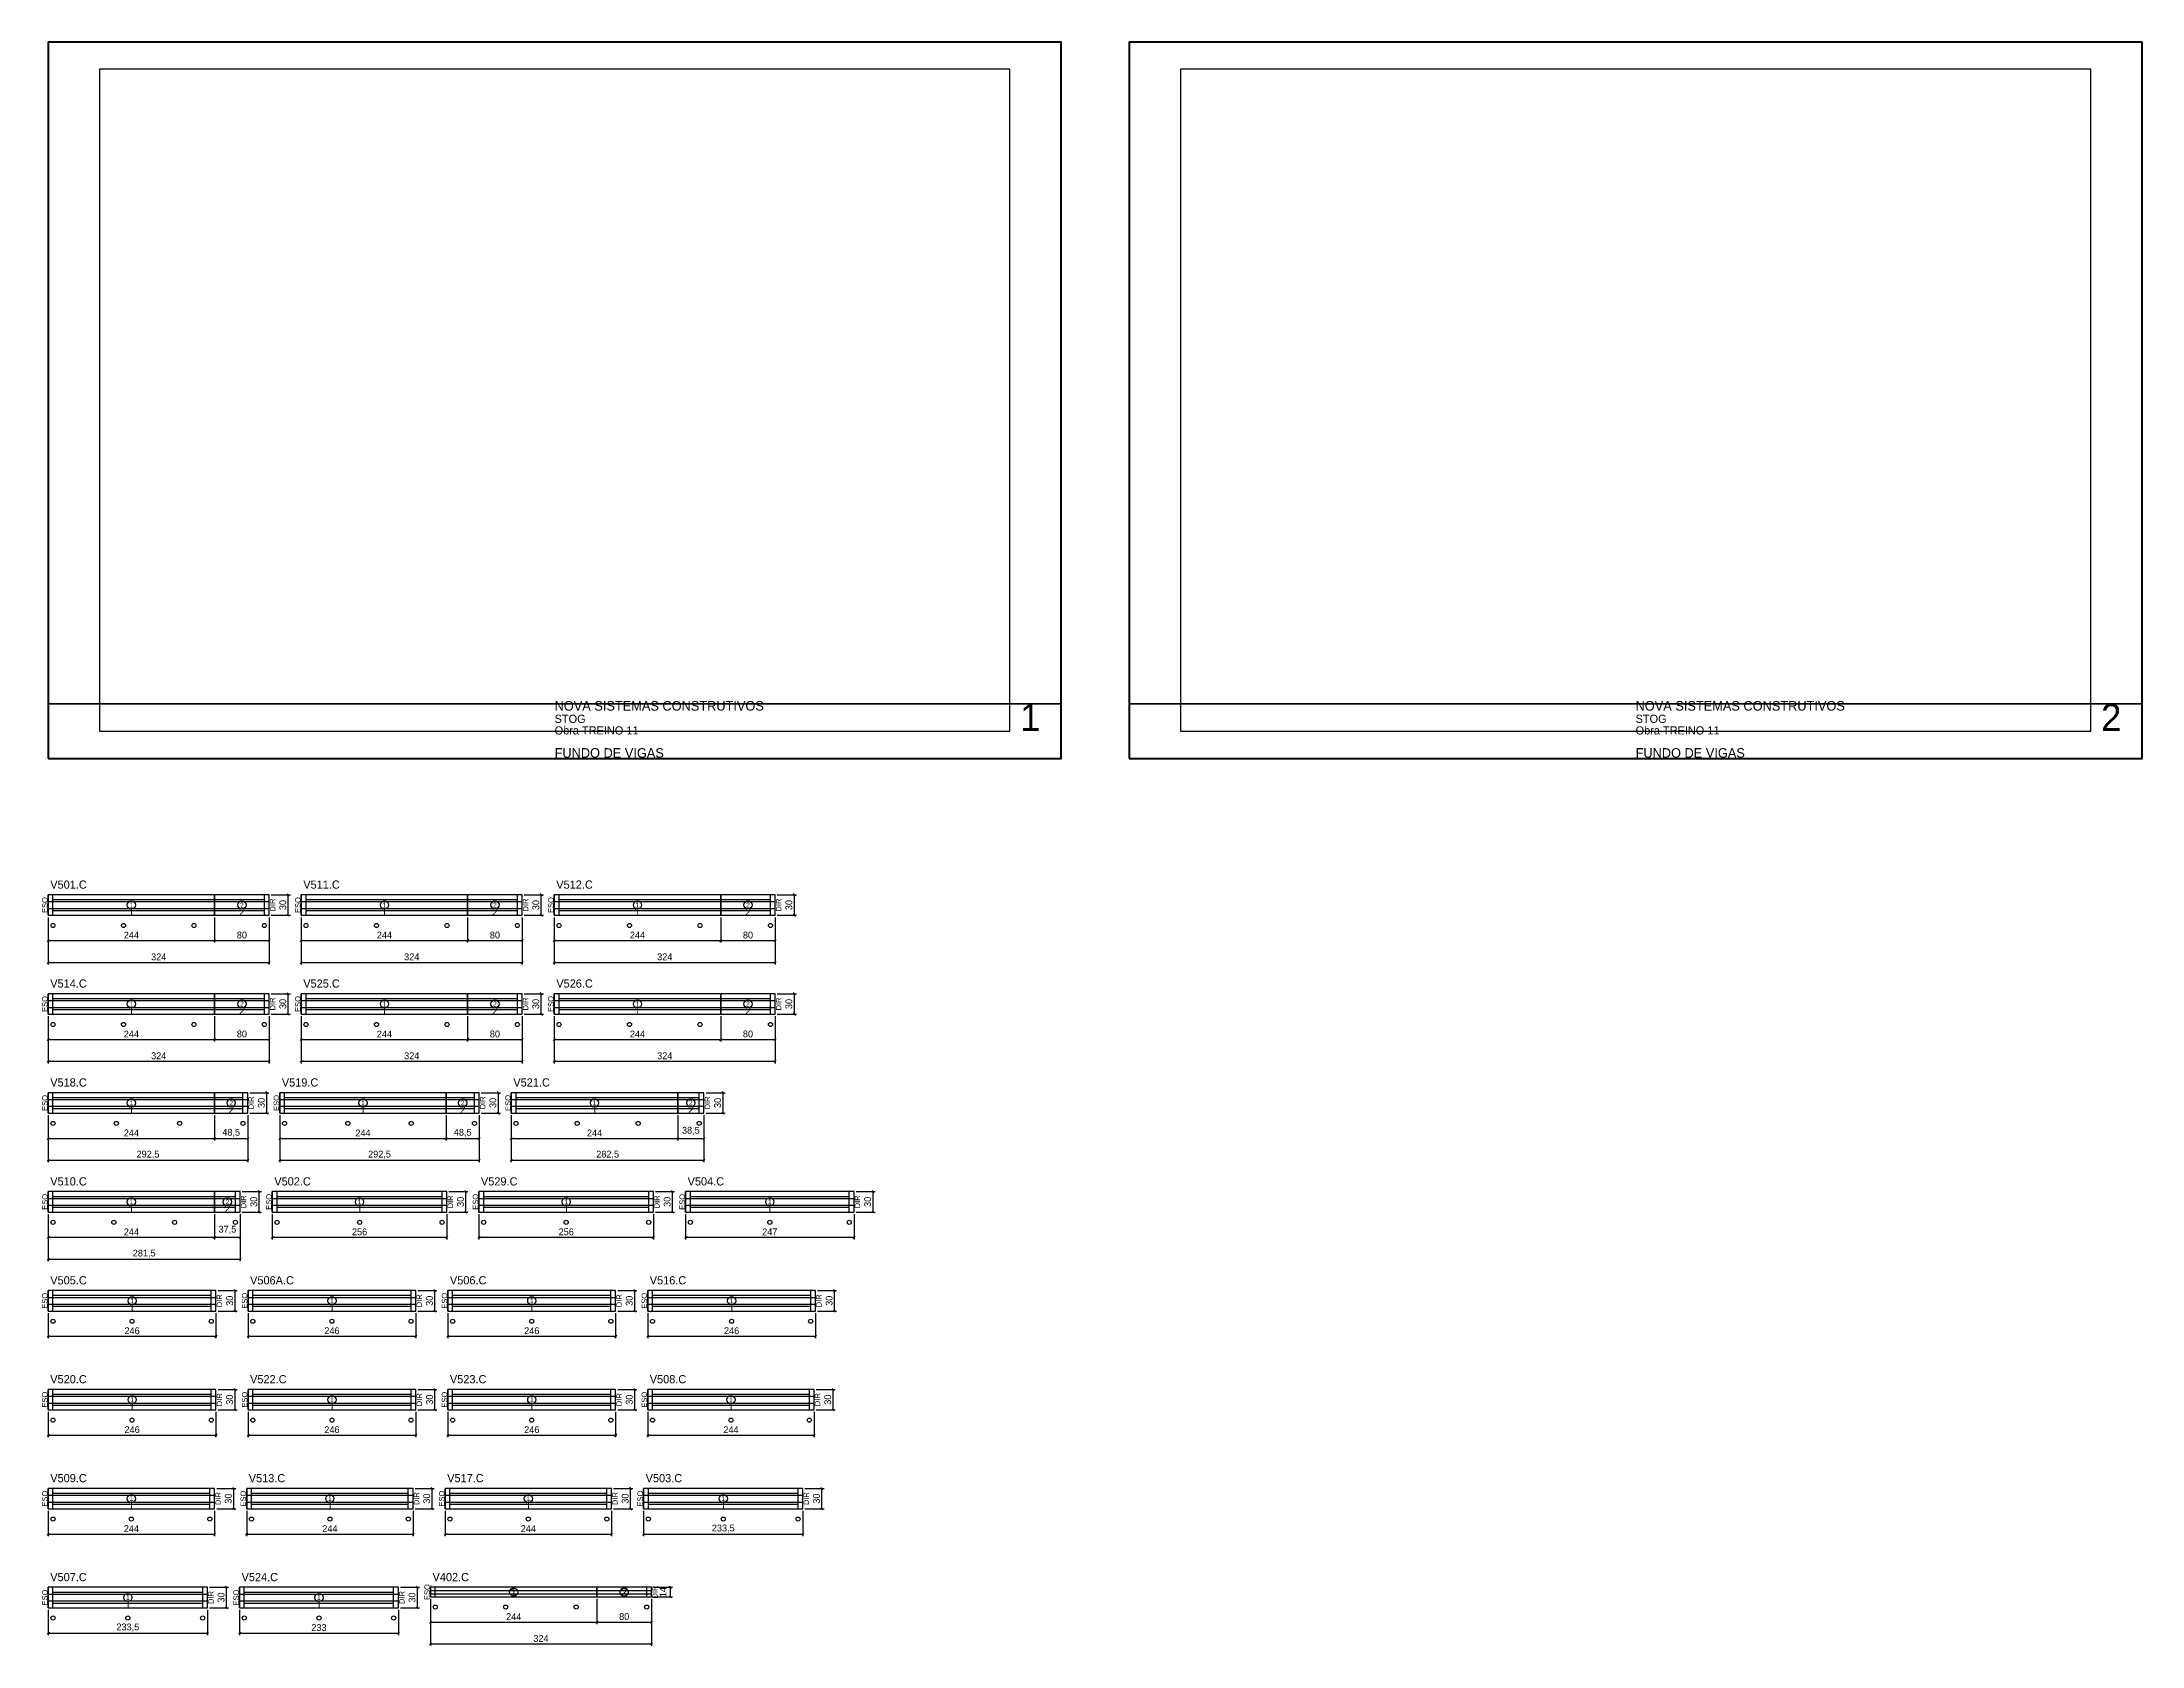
# Model space of a CAD drawing. Extents: x -10500 to 3070, y -1101 to 1250.
# Drawn here: x -9 to 3070, y -1101 to 1250 of the extents above.
import ezdxf
from ezdxf.enums import TextEntityAlignment as Align

# ---------------------------------------------------------------- set-up
doc = ezdxf.new("R2010")
doc.units = 0
for name, color, linetype in [('5', 5, 'Continuous'), ('CARIMBO', 255, 'Continuous'), ('COTA', 241, 'Continuous'), ('Escoras', 224, 'Continuous'), ('Folhas', 255, 'Continuous'), ('NOMENCLATURA', 7, 'Continuous'), ('Painéis', 200, 'Continuous'), ('SARR_2.2x7', 40, 'Continuous'), ('SARR_EDITAR', 141, 'Continuous')]:
    doc.layers.add(name, color=color, linetype=linetype)
doc.dimstyles.new('PAINEL', dxfattribs={"dimtxt": 10, "dimasz": 3, "dimexe": 3, "dimexo": 3, "dimgap": 3, "dimtad": 1, "dimblk": 'OBLIQUE', "dimblk1": 'OBLIQUE', "dimcen": 2.5, "dimclrd": 4, "dimclre": 4, "dimclrt": 240, "dimazin": 3, "dimtfac": 1, "dimtmove": 0, "dimatfit": 3})

# ---------------------------------------------------------------- blocks, each defined once
blk = doc.blocks.new('nf1')
blk.add_circle((0, 0), 6)
blk.add_text('1', height=7).set_placement((0, 0), align=Align.MIDDLE_CENTER)
blk = doc.blocks.new('nf2')
blk.add_circle((0, 0), 6)
blk.add_text('2', height=7).set_placement((0, 0), align=Align.MIDDLE_CENTER)
blk = doc.blocks.new('_OBLIQUE')
at = {"color": 0, "linetype": 'BYBLOCK'}
blk.add_line((-0.5, -0.5), (0.5, 0.5), dxfattribs=at)

msp = doc.modelspace()

# ---------------------------------------------------------------- linework, layer by layer
at = {"layer": 'CARIMBO', "lineweight": 35}
for p, q in [((0, 280), (1485, 280)), ((1585, 280), (3070, 280))]:
    msp.add_line(p, q, dxfattribs=at)
at = {"layer": 'Escoras'}
for centre in [(7, -45), (110.333, -45), (213.667, -45), (317, -45), (378, -45), (481.333, -45), (584.667, -45), (688, -45), (749, -45), (852.333, -45), (955.667, -45), (1059, -45), (7, -190), (110.333, -190), (213.667, -190), (317, -190), (378, -190), (481.333, -190), (584.667, -190), (688, -190), (749, -190), (852.333, -190), (955.667, -190), (1059, -190), (7, -335), (99.833, -335), (192.667, -335), (285.5, -335), (346.5, -335), (439.333, -335), (532.167, -335), (625, -335), (686, -335), (775.5, -335), (865, -335), (954.5, -335), (7, -480), (96.167, -480), (185.333, -480), (274.5, -480), (335.5, -480), (456.5, -480), (577.5, -480), (638.5, -480), (759.5, -480), (880.5, -480), (941.5, -480), (1058, -480), (1174.5, -480), (7, -625), (123, -625), (239, -625), (300, -625), (416, -625), (532, -625), (593, -625), (709, -625), (825, -625), (886, -625), (1002, -625), (1118, -625), (7, -770), (123, -770), (239, -770), (300, -770), (416, -770), (532, -770), (593, -770), (709, -770), (825, -770), (886, -770), (1001, -770), (1116, -770), (7, -915), (122, -915), (237, -915), (298, -915), (413, -915), (528, -915), (589, -915), (704, -915), (819, -915), (880, -915), (989.75, -915), (1099.5, -915), (567.5, -1044), (670.833, -1044), (774.167, -1044), (877.5, -1044), (7, -1060), (116.75, -1060), (226.5, -1060), (287.5, -1060), (397, -1060), (506.5, -1060)]:
    msp.add_circle(centre, 3, dxfattribs=at)
at = {"layer": 'Folhas', "lineweight": 50}
for points in [[(0, 200), (1485, 200), (1485, 1250), (0, 1250)], [(1585, 200), (3070, 200), (3070, 1250), (1585, 1250)]]:
    msp.add_lwpolyline(points, close=True, dxfattribs=at)
at = {"layer": 'Folhas', "lineweight": 25}
for points in [[(75, 240), (1410, 240), (1410, 1210), (75, 1210)], [(1660, 240), (2995, 240), (2995, 1210), (1660, 1210)]]:
    msp.add_lwpolyline(points, close=True, dxfattribs=at)
at = {"layer": 'Painéis'}
for p, q in [((244, -30), (244, 0)), ((615, -30), (615, 0)), ((986, -30), (986, 0)), ((0, -10), (244, -10)), ((0, -20), (244, -20)), ((244, -10), (324, -10)), ((244, -20), (324, -20)), ((371, -10), (615, -10)), ((371, -20), (615, -20)), ((615, -10), (695, -10)), ((615, -20), (695, -20)), ((742, -10), (986, -10)), ((742, -20), (986, -20)), ((986, -10), (1066, -10)), ((986, -20), (1066, -20)), ((244, -175), (244, -145)), ((615, -175), (615, -145)), ((986, -175), (986, -145)), ((0, -155), (244, -155)), ((0, -165), (244, -165)), ((244, -155), (324, -155)), ((244, -165), (324, -165)), ((371, -155), (615, -155)), ((371, -165), (615, -165)), ((615, -155), (695, -155)), ((615, -165), (695, -165)), ((742, -155), (986, -155)), ((742, -165), (986, -165)), ((986, -155), (1066, -155)), ((986, -165), (1066, -165)), ((0, -300), (244, -300)), ((244, -320), (244, -290)), ((244, -300), (292.5, -300)), ((339.5, -300), (583.5, -300)), ((583.5, -320), (583.5, -290)), ((583.5, -300), (632, -300)), ((679, -300), (923, -300)), ((923, -320), (923, -290)), ((923, -300), (961.5, -300)), ((0, -310), (244, -310)), ((244, -310), (292.5, -310)), ((339.5, -310), (583.5, -310)), ((583.5, -310), (632, -310)), ((679, -310), (923, -310)), ((923, -310), (961.5, -310)), ((0, -445), (244, -445)), ((0, -455), (244, -455)), ((244, -465), (244, -435)), ((244, -445), (281.5, -445)), ((244, -455), (281.5, -455)), ((328.5, -445), (584.5, -445)), ((328.5, -455), (584.5, -455)), ((631.5, -445), (887.5, -445)), ((631.5, -455), (887.5, -455)), ((934.5, -445), (1181.5, -445)), ((934.5, -455), (1181.5, -455)), ((0, -590), (246, -590)), ((0, -600), (246, -600)), ((293, -590), (539, -590)), ((293, -600), (539, -600)), ((586, -590), (832, -590)), ((586, -600), (832, -600)), ((879, -590), (1125, -590)), ((879, -600), (1125, -600)), ((0, -735), (246, -735)), ((293, -735), (539, -735)), ((586, -735), (832, -735)), ((879, -735), (1123, -735)), ((0, -745), (246, -745)), ((293, -745), (539, -745)), ((586, -745), (832, -745)), ((879, -745), (1123, -745)), ((0, -880), (244, -880)), ((0, -890), (244, -890)), ((291, -880), (535, -880)), ((291, -890), (535, -890)), ((582, -880), (826, -880)), ((582, -890), (826, -890)), ((873, -880), (1106.5, -880)), ((873, -890), (1106.5, -890)), ((804.5, -1029), (804.5, -1015)), ((0, -1025), (233.5, -1025)), ((0, -1035), (233.5, -1035)), ((280.5, -1025), (513.5, -1025)), ((280.5, -1035), (513.5, -1035)), ((560.5, -1019.667), (804.5, -1019.667)), ((560.5, -1024.333), (804.5, -1024.333)), ((804.5, -1019.667), (884.5, -1019.667)), ((804.5, -1024.333), (884.5, -1024.333))]:
    msp.add_line(p, q, dxfattribs=at)
for points in [[(0, -30), (244, -30), (244, 0), (0, 0)], [(244, -30), (324, -30), (324, 0), (244, 0)], [(371, -30), (615, -30), (615, 0), (371, 0)], [(615, -30), (695, -30), (695, 0), (615, 0)], [(742, -30), (986, -30), (986, 0), (742, 0)], [(986, -30), (1066, -30), (1066, 0), (986, 0)], [(0, -175), (244, -175), (244, -145), (0, -145)], [(244, -175), (324, -175), (324, -145), (244, -145)], [(371, -175), (615, -175), (615, -145), (371, -145)], [(615, -175), (695, -175), (695, -145), (615, -145)], [(742, -175), (986, -175), (986, -145), (742, -145)], [(986, -175), (1066, -175), (1066, -145), (986, -145)], [(0, -320), (244, -320), (244, -290), (0, -290)], [(244, -320), (292.5, -320), (292.5, -290), (244, -290)], [(339.5, -320), (583.5, -320), (583.5, -290), (339.5, -290)], [(583.5, -320), (632, -320), (632, -290), (583.5, -290)], [(679, -320), (923, -320), (923, -290), (679, -290)], [(923, -320), (961.5, -320), (961.5, -290), (923, -290)], [(0, -465), (244, -465), (244, -435), (0, -435)], [(244, -465), (281.5, -465), (281.5, -435), (244, -435)], [(328.5, -465), (584.5, -465), (584.5, -435), (328.5, -435)], [(631.5, -465), (887.5, -465), (887.5, -435), (631.5, -435)], [(934.5, -465), (1181.5, -465), (1181.5, -435), (934.5, -435)], [(0, -610), (246, -610), (246, -580), (0, -580)], [(293, -610), (539, -610), (539, -580), (293, -580)], [(586, -610), (832, -610), (832, -580), (586, -580)], [(879, -610), (1125, -610), (1125, -580), (879, -580)], [(0, -755), (246, -755), (246, -725), (0, -725)], [(293, -755), (539, -755), (539, -725), (293, -725)], [(586, -755), (832, -755), (832, -725), (586, -725)], [(879, -755), (1123, -755), (1123, -725), (879, -725)], [(0, -900), (244, -900), (244, -870), (0, -870)], [(291, -900), (535, -900), (535, -870), (291, -870)], [(582, -900), (826, -900), (826, -870), (582, -870)], [(873, -900), (1106.5, -900), (1106.5, -870), (873, -870)], [(0, -1045), (233.5, -1045), (233.5, -1015), (0, -1015)], [(280.5, -1045), (513.5, -1045), (513.5, -1015), (280.5, -1015)], [(560.5, -1029), (804.5, -1029), (804.5, -1015), (560.5, -1015)], [(804.5, -1029), (884.5, -1029), (884.5, -1015), (804.5, -1015)]]:
    msp.add_lwpolyline(points, close=True, dxfattribs=at)
at = {"layer": 'SARR_2.2x7'}
for p, q in [((7, -30), (7, 0)), ((317, -30), (317, 0)), ((378, -30), (378, 0)), ((688, -30), (688, 0)), ((749, -30), (749, 0)), ((1059, -30), (1059, 0)), ((7, -7), (244, -7)), ((7, -23), (244, -23)), ((244, -7), (317, -7)), ((244, -23), (317, -23)), ((378, -7), (615, -7)), ((378, -23), (615, -23)), ((615, -7), (688, -7)), ((615, -23), (688, -23)), ((749, -7), (986, -7)), ((749, -23), (986, -23)), ((986, -7), (1059, -7)), ((986, -23), (1059, -23)), ((7, -175), (7, -145)), ((7, -152), (244, -152)), ((244, -152), (317, -152)), ((317, -175), (317, -145)), ((378, -175), (378, -145)), ((378, -152), (615, -152)), ((615, -152), (688, -152)), ((688, -175), (688, -145)), ((749, -175), (749, -145)), ((749, -152), (986, -152)), ((986, -152), (1059, -152)), ((1059, -175), (1059, -145)), ((7, -168), (244, -168)), ((244, -168), (317, -168)), ((378, -168), (615, -168)), ((615, -168), (688, -168)), ((749, -168), (986, -168)), ((986, -168), (1059, -168)), ((7, -320), (7, -290)), ((7, -297), (244, -297)), ((244, -297), (285.5, -297)), ((285.5, -320), (285.5, -290)), ((346.5, -320), (346.5, -290)), ((346.5, -297), (583.5, -297)), ((583.5, -297), (625, -297)), ((625, -320), (625, -290)), ((686, -320), (686, -290)), ((686, -297), (923, -297)), ((923, -297), (954.5, -297)), ((954.5, -320), (954.5, -290)), ((7, -313), (244, -313)), ((244, -313), (285.5, -313)), ((346.5, -313), (583.5, -313)), ((583.5, -313), (625, -313)), ((686, -313), (923, -313)), ((923, -313), (954.5, -313)), ((7, -465), (7, -435)), ((7, -442), (244, -442)), ((7, -458), (244, -458)), ((244, -442), (274.5, -442)), ((244, -458), (274.5, -458)), ((274.5, -465), (274.5, -435)), ((335.5, -465), (335.5, -435)), ((335.5, -442), (577.5, -442)), ((335.5, -458), (577.5, -458)), ((577.5, -465), (577.5, -435)), ((638.5, -465), (638.5, -435)), ((638.5, -442), (880.5, -442)), ((638.5, -458), (880.5, -458)), ((880.5, -465), (880.5, -435)), ((941.5, -465), (941.5, -435)), ((941.5, -442), (1174.5, -442)), ((941.5, -458), (1174.5, -458)), ((1174.5, -465), (1174.5, -435)), ((7, -610), (7, -580)), ((239, -610), (239, -580)), ((300, -610), (300, -580)), ((532, -610), (532, -580)), ((593, -610), (593, -580)), ((825, -610), (825, -580)), ((886, -610), (886, -580)), ((1118, -610), (1118, -580)), ((7, -587), (239, -587)), ((7, -603), (239, -603)), ((300, -587), (532, -587)), ((300, -603), (532, -603)), ((593, -587), (825, -587)), ((593, -603), (825, -603)), ((886, -587), (1118, -587)), ((886, -603), (1118, -603)), ((7, -755), (7, -725)), ((7, -732), (239, -732)), ((239, -755), (239, -725)), ((300, -755), (300, -725)), ((300, -732), (532, -732)), ((532, -755), (532, -725)), ((593, -755), (593, -725)), ((593, -732), (825, -732)), ((825, -755), (825, -725)), ((886, -755), (886, -725)), ((886, -732), (1116, -732)), ((1116, -755), (1116, -725)), ((7, -748), (239, -748)), ((300, -748), (532, -748)), ((593, -748), (825, -748)), ((886, -748), (1116, -748)), ((7, -900), (7, -870)), ((7, -877), (237, -877)), ((237, -900), (237, -870)), ((298, -900), (298, -870)), ((298, -877), (528, -877)), ((528, -900), (528, -870)), ((589, -900), (589, -870)), ((589, -877), (819, -877)), ((819, -900), (819, -870)), ((880, -900), (880, -870)), ((880, -877), (1099.5, -877)), ((1099.5, -900), (1099.5, -870)), ((7, -893), (237, -893)), ((298, -893), (528, -893)), ((589, -893), (819, -893)), ((880, -893), (1099.5, -893)), ((7, -1045), (7, -1015)), ((226.5, -1045), (226.5, -1015)), ((287.5, -1045), (287.5, -1015)), ((506.5, -1045), (506.5, -1015)), ((567.5, -1029), (567.5, -1015)), ((877.5, -1029), (877.5, -1015)), ((7, -1022), (226.5, -1022)), ((7, -1038), (226.5, -1038)), ((287.5, -1022), (506.5, -1022)), ((287.5, -1038), (506.5, -1038))]:
    msp.add_line(p, q, dxfattribs=at)
at = {"layer": 'SARR_EDITAR'}
for p, q in [((0, -30), (0, 0)), ((324, -30), (324, 0)), ((371, -30), (371, 0)), ((695, -30), (695, 0)), ((742, -30), (742, 0)), ((1066, -30), (1066, 0)), ((0, -175), (0, -145)), ((324, -175), (324, -145)), ((371, -175), (371, -145)), ((695, -175), (695, -145)), ((742, -175), (742, -145)), ((1066, -175), (1066, -145)), ((0, -320), (0, -290)), ((292.5, -320), (292.5, -290)), ((339.5, -320), (339.5, -290)), ((632, -320), (632, -290)), ((679, -320), (679, -290)), ((961.5, -320), (961.5, -290)), ((0, -465), (0, -435)), ((281.5, -465), (281.5, -435)), ((328.5, -465), (328.5, -435)), ((584.5, -465), (584.5, -435)), ((631.5, -465), (631.5, -435)), ((887.5, -465), (887.5, -435)), ((934.5, -465), (934.5, -435)), ((1181.5, -465), (1181.5, -435)), ((0, -610), (0, -580)), ((246, -610), (246, -580)), ((293, -610), (293, -580)), ((539, -610), (539, -580)), ((586, -610), (586, -580)), ((832, -610), (832, -580)), ((879, -610), (879, -580)), ((1125, -610), (1125, -580)), ((0, -755), (0, -725)), ((246, -755), (246, -725)), ((293, -755), (293, -725)), ((539, -755), (539, -725)), ((586, -755), (586, -725)), ((832, -755), (832, -725)), ((879, -755), (879, -725)), ((1123, -755), (1123, -725)), ((0, -900), (0, -870)), ((244, -900), (244, -870)), ((291, -900), (291, -870)), ((535, -900), (535, -870)), ((582, -900), (582, -870)), ((826, -900), (826, -870)), ((873, -900), (873, -870)), ((1106.5, -900), (1106.5, -870)), ((0, -1045), (0, -1015)), ((233.5, -1045), (233.5, -1015)), ((280.5, -1045), (280.5, -1015)), ((513.5, -1045), (513.5, -1015)), ((560.5, -1029), (560.5, -1015)), ((884.5, -1029), (884.5, -1015))]:
    msp.add_line(p, q, dxfattribs=at)

# ---------------------------------------------------------------- block references
at = {"layer": 'COTA'}
for name, p in [('nf1', (122, -15)), ('nf2', (284, -15)), ('nf1', (493, -15)), ('nf2', (655, -15)), ('nf1', (864, -15)), ('nf2', (1026, -15)), ('nf1', (122, -160)), ('nf2', (284, -160)), ('nf1', (493, -160)), ('nf2', (655, -160)), ('nf1', (864, -160)), ('nf2', (1026, -160)), ('nf1', (122, -305)), ('nf2', (268.25, -305)), ('nf1', (461.5, -305)), ('nf2', (607.75, -305)), ('nf1', (801, -305)), ('nf2', (942.25, -305)), ('nf1', (122, -450)), ('nf2', (262.75, -450)), ('nf1', (456.5, -450)), ('nf1', (759.5, -450)), ('nf1', (1058, -450)), ('nf1', (123, -595)), ('nf1', (416, -595)), ('nf1', (709, -595)), ('nf1', (1002, -595)), ('nf1', (123, -740)), ('nf1', (416, -740)), ('nf1', (709, -740)), ('nf1', (1001, -740)), ('nf1', (122, -885)), ('nf1', (413, -885)), ('nf1', (704, -885)), ('nf1', (989.75, -885)), ('nf1', (682.5, -1022)), ('nf2', (844.5, -1022)), ('nf1', (116.75, -1030)), ('nf1', (397, -1030))]:
    msp.add_blockref(name, p, dxfattribs=at)

# ---------------------------------------------------------------- texts
at = {"layer": '5'}
for s, p in [('ESQ', (-5, -15)), ('DIR', (329, -15)), ('ESQ', (366, -15)), ('DIR', (700, -15)), ('ESQ', (737, -15)), ('DIR', (1071, -15)), ('ESQ', (-5, -160)), ('DIR', (329, -160)), ('ESQ', (366, -160)), ('DIR', (700, -160)), ('ESQ', (737, -160)), ('DIR', (1071, -160)), ('ESQ', (-5, -305)), ('DIR', (297.5, -305)), ('ESQ', (334.5, -305)), ('DIR', (637, -305)), ('ESQ', (674, -305)), ('DIR', (966.5, -305)), ('ESQ', (-5, -450)), ('DIR', (286.5, -450)), ('ESQ', (323.5, -450)), ('DIR', (589.5, -450)), ('ESQ', (626.5, -450)), ('DIR', (892.5, -450)), ('ESQ', (929.5, -450)), ('DIR', (1186.5, -450)), ('ESQ', (-5, -595)), ('ESQ', (288, -595)), ('ESQ', (581, -595)), ('ESQ', (874, -595)), ('DIR', (251, -595)), ('DIR', (544, -595)), ('DIR', (837, -595)), ('DIR', (1130, -595)), ('ESQ', (-5, -740)), ('DIR', (251, -740)), ('ESQ', (288, -740)), ('DIR', (544, -740)), ('ESQ', (581, -740)), ('DIR', (837, -740)), ('ESQ', (874, -740)), ('DIR', (1128, -740)), ('ESQ', (-5, -885)), ('DIR', (249, -885)), ('ESQ', (286, -885)), ('DIR', (540, -885)), ('ESQ', (577, -885)), ('DIR', (831, -885)), ('ESQ', (868, -885)), ('DIR', (1111.5, -885)), ('ESQ', (555.5, -1022)), ('DIR', (889.5, -1022)), ('ESQ', (-5, -1030)), ('DIR', (238.5, -1030)), ('ESQ', (275.5, -1030)), ('DIR', (518.5, -1030))]:
    msp.add_text(s, height=8, rotation=90, dxfattribs=at).set_placement(p, align=Align.MIDDLE_CENTER)
for s, p in [('1', (122, -25)), ('2', (284, -25)), ('1', (493, -25)), ('2', (655, -25)), ('1', (864, -25)), ('2', (1026, -25)), ('1', (122, -170)), ('2', (284, -170)), ('1', (493, -170)), ('2', (655, -170)), ('1', (864, -170)), ('2', (1026, -170)), ('1', (122, -315)), ('2', (268.25, -315)), ('1', (461.5, -315)), ('2', (607.75, -315)), ('1', (801, -315)), ('2', (942.25, -315)), ('1', (122, -460)), ('2', (262.75, -460)), ('1', (456.5, -460)), ('1', (759.5, -460)), ('1', (1058, -460)), ('1', (123, -605)), ('1', (416, -605)), ('1', (709, -605)), ('1', (1002, -605)), ('1', (123, -750)), ('1', (416, -750)), ('1', (709, -750)), ('1', (1001, -750)), ('1', (122, -895)), ('1', (413, -895)), ('1', (704, -895)), ('1', (989.75, -895)), ('1', (682.5, -1022)), ('2', (844.5, -1022)), ('1', (116.75, -1040)), ('1', (397, -1040))]:
    msp.add_text(s, height=12, dxfattribs=at).set_placement(p, align=Align.MIDDLE_CENTER)
at = {"layer": 'CARIMBO'}
for s, height, p in [('NOVA SISTEMAS CONSTRUTIVOS', 14, (742.5, 270)), ('1', 40, (1425, 240)), ('NOVA SISTEMAS CONSTRUTIVOS', 14, (2327.5, 270)), ('2', 40, (3010, 240)), ('STOG', 12, (742.5, 252)), ('Obra TREINO 11', 12, (742.5, 235)), ('STOG', 12, (2327.5, 252)), ('Obra TREINO 11', 12, (2327.5, 235)), ('FUNDO DE VIGAS', 14, (742.5, 201)), ('FUNDO DE VIGAS', 14, (2327.5, 201))]:
    msp.add_text(s, height=height, dxfattribs=at).set_placement(p)
at = {"layer": 'NOMENCLATURA'}
for s, p in [('V501.C', (3, 9)), ('V511.C', (374, 9)), ('V512.C', (745, 9)), ('V514.C', (3, -136)), ('V525.C', (374, -136)), ('V526.C', (745, -136)), ('V518.C', (3, -281)), ('V519.C', (342.5, -281)), ('V521.C', (682, -281)), ('V510.C', (3, -426)), ('V502.C', (331.5, -426)), ('V529.C', (634.5, -426)), ('V504.C', (937.5, -426)), ('V505.C', (3, -571)), ('V506A.C', (296, -571)), ('V506.C', (589, -571)), ('V516.C', (882, -571)), ('V520.C', (3, -716)), ('V522.C', (296, -716)), ('V523.C', (589, -716)), ('V508.C', (882, -716)), ('V509.C', (3, -861)), ('V513.C', (294, -861)), ('V517.C', (585, -861)), ('V503.C', (876, -861)), ('V507.C', (3, -1006)), ('V524.C', (283.5, -1006)), ('V402.C', (563.5, -1006))]:
    msp.add_text(s, height=12, dxfattribs=at).set_placement(p)

# ---------------------------------------------------------------- dimensions: what is measured, and where the dimension line sits
at = {"layer": 'COTA'}
for base, p1, p2 in [((352, -30), (324, -30), (324, 0)), ((723, -30), (695, -30), (695, 0)), ((1094, -30), (1066, -30), (1066, 0)), ((352, -175), (324, -175), (324, -145)), ((723, -175), (695, -175), (695, -145)), ((1094, -175), (1066, -175), (1066, -145)), ((320.5, -320), (292.5, -320), (292.5, -290)), ((660, -320), (632, -320), (632, -290)), ((989.5, -320), (961.5, -320), (961.5, -290)), ((309.5, -465), (281.5, -465), (281.5, -435)), ((612.5, -465), (584.5, -465), (584.5, -435)), ((915.5, -465), (887.5, -465), (887.5, -435)), ((1209.5, -465), (1181.5, -465), (1181.5, -435)), ((274, -610), (246, -610), (246, -580)), ((567, -610), (539, -610), (539, -580)), ((860, -610), (832, -610), (832, -580)), ((1153, -610), (1125, -610), (1125, -580)), ((274, -755), (246, -755), (246, -725)), ((567, -755), (539, -755), (539, -725)), ((860, -755), (832, -755), (832, -725)), ((1151, -755), (1123, -755), (1123, -725)), ((272, -900), (244, -900), (244, -870)), ((563, -900), (535, -900), (535, -870)), ((854, -900), (826, -900), (826, -870)), ((1134.5, -900), (1106.5, -900), (1106.5, -870)), ((261.5, -1045), (233.5, -1045), (233.5, -1015)), ((541.5, -1045), (513.5, -1045), (513.5, -1015)), ((912.5, -1029), (884.5, -1029), (884.5, -1015))]:
    msp.add_linear_dim(base=base, p1=p1, p2=p2, angle=90, dimstyle='PAINEL', dxfattribs=at).render()
for base, p1, p2 in [((0, -67), (0, -30), (244, -30)), ((0, -99), (0, -30), (324, -30)), ((244, -67), (244, -30), (324, -30)), ((371, -67), (371, -30), (615, -30)), ((371, -99), (371, -30), (695, -30)), ((615, -67), (615, -30), (695, -30)), ((742, -67), (742, -30), (986, -30)), ((742, -99), (742, -30), (1066, -30)), ((986, -67), (986, -30), (1066, -30)), ((0, -212), (0, -175), (244, -175)), ((0, -244), (0, -175), (324, -175)), ((244, -212), (244, -175), (324, -175)), ((371, -212), (371, -175), (615, -175)), ((371, -244), (371, -175), (695, -175)), ((615, -212), (615, -175), (695, -175)), ((742, -212), (742, -175), (986, -175)), ((742, -244), (742, -175), (1066, -175)), ((986, -212), (986, -175), (1066, -175)), ((0, -357), (0, -320), (244, -320)), ((0, -389), (0, -320), (292.5, -320)), ((244, -357), (244, -320), (292.5, -320)), ((339.5, -357), (339.5, -320), (583.5, -320)), ((339.5, -389), (339.5, -320), (632, -320)), ((583.5, -357), (583.5, -320), (632, -320)), ((679, -357), (679, -320), (923, -320)), ((679, -389), (679, -320), (961.5, -320)), ((923, -357), (923, -320), (961.5, -320)), ((0, -502), (0, -465), (244, -465)), ((0, -534), (0, -465), (281.5, -465)), ((244, -502), (244, -465), (281.5, -465)), ((328.5, -502), (328.5, -465), (584.5, -465)), ((631.5, -502), (631.5, -465), (887.5, -465)), ((934.5, -502), (934.5, -465), (1181.5, -465)), ((0, -647), (0, -610), (246, -610)), ((293, -647), (293, -610), (539, -610)), ((586, -647), (586, -610), (832, -610)), ((879, -647), (879, -610), (1125, -610)), ((0, -792), (0, -755), (246, -755)), ((293, -792), (293, -755), (539, -755)), ((586, -792), (586, -755), (832, -755)), ((879, -792), (879, -755), (1123, -755)), ((0, -937), (0, -900), (244, -900)), ((291, -937), (291, -900), (535, -900)), ((582, -937), (582, -900), (826, -900)), ((873, -937), (873, -900), (1106.5, -900)), ((0, -1082), (0, -1045), (233.5, -1045)), ((280.5, -1082), (280.5, -1045), (513.5, -1045)), ((560.5, -1066), (560.5, -1029), (804.5, -1029)), ((560.5, -1098), (560.5, -1029), (884.5, -1029)), ((804.5, -1066), (804.5, -1029), (884.5, -1029))]:
    msp.add_linear_dim(base=base, p1=p1, p2=p2, dimstyle='PAINEL', dxfattribs=at).render()

doc.saveas('drawing.dxf')
